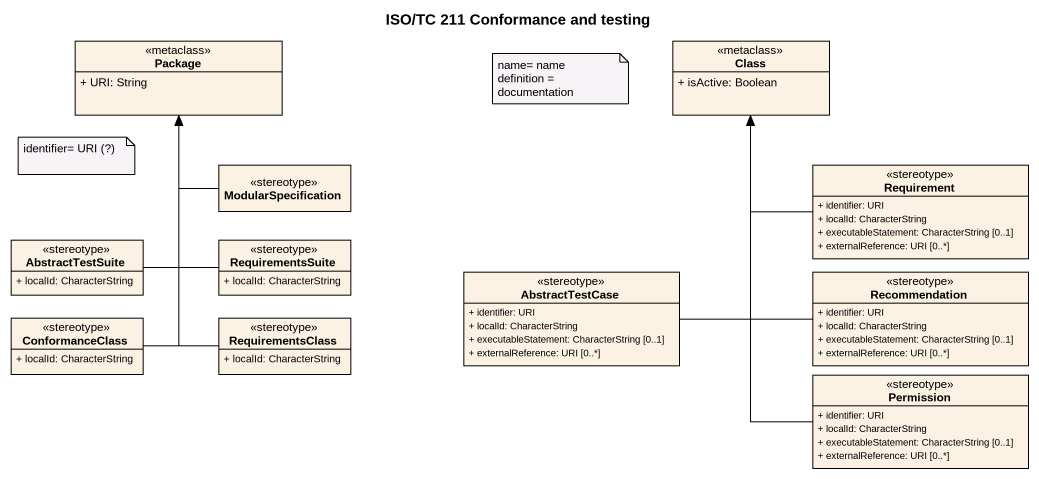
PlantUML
@startuml
title ISO/TC 211 Conformance and testing
hide circle
hide empty members
skinparam classAttributeIconSize 0
class "Package" as Package_ <<metaclass>> {
  + URI: String
}
class "Class" as Class_ <<metaclass>> {
  + isActive: Boolean
}
class ModularSpecification <<stereotype>>
class Requirement <<stereotype>> {
  + identifier: URI
  + localId: CharacterString
  + executableStatement: CharacterString [0..1]
  + externalReference: URI [0..*]
}
class AbstractTestSuite <<stereotype>> {
  + localId: CharacterString
}
class RequirementsSuite <<stereotype>> {
  + localId: CharacterString
}
class AbstractTestCase <<stereotype>> {
  + identifier: URI
  + localId: CharacterString
  + executableStatement: CharacterString [0..1]
  + externalReference: URI [0..*]
}
class Recommendation <<stereotype>> {
  + identifier: URI
  + localId: CharacterString
  + executableStatement: CharacterString [0..1]
  + externalReference: URI [0..*]
}
class ConformanceClass <<stereotype>> {
  + localId: CharacterString
}
class RequirementsClass <<stereotype>> {
  + localId: CharacterString
}
class Permission <<stereotype>> {
  + identifier: URI
  + localId: CharacterString
  + executableStatement: CharacterString [0..1]
  + externalReference: URI [0..*]
}
ModularSpecification -up-> Package_
Requirement -up-> Class_
AbstractTestSuite -up-> Package_
RequirementsSuite -up-> Package_
AbstractTestCase -up-> Class_
Recommendation -up-> Class_
ConformanceClass -up-> Package_
RequirementsClass -up-> Package_
Permission -up-> Class_
note as N1
  name= name
  definition = documentation
end note
note as N2
  identifier= URI (?)
end note
@enduml
